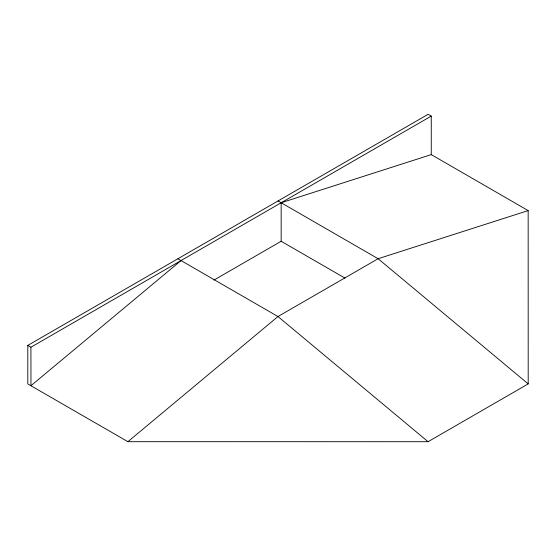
<?xml version="1.0" encoding="UTF-8"?>
<svg xmlns="http://www.w3.org/2000/svg" width="556" height="556" viewBox="0 0 556 556"><rect width="100%" height="100%" fill="white"/><g stroke="black" fill="none" stroke-linecap="round" stroke-linejoin="round"><path stroke-width="0.83" d="M181.027 260.569L30.962 385.718L30.927 347.229L431.261 116.093L431.261 154.61L528.165 210.599L528.2 383.897L428.057 441.707L127.901 441.686L27.8 383.939L27.8 345.422L428.134 114.293L431.261 116.093M127.901 441.686L277.965 316.538L378.101 258.721L528.165 210.599M213.907 280.099L281.162 241.269L345.04 278.146M431.227 154.631L281.162 202.752L281.162 241.269M278.035 200.945L378.101 258.721L528.2 383.897M177.899 258.762L277.965 316.538L428.057 441.707M27.8 345.422L30.927 347.229"/></g></svg>
